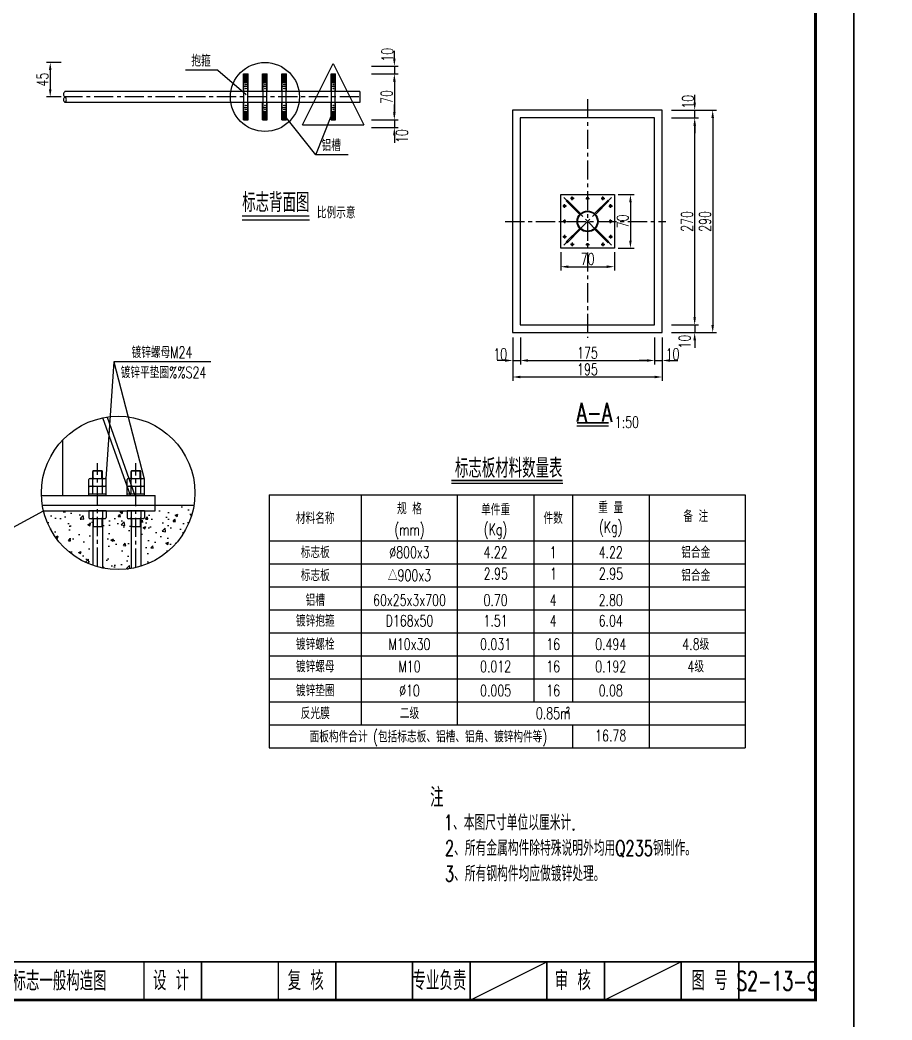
# Model space of a CAD drawing. Extents: x 4349 to 271026, y -15323 to -8945.
# Drawn here: x 4709.6 to 4936.9, y -14345.1 to -14084.3 of the extents above; entities that cross this region are included whole.
import ezdxf
from ezdxf.enums import TextEntityAlignment as Align

# ---------------------------------------------------------------- set-up
doc = ezdxf.new("R2010")
doc.units = 0
doc.header["$LTSCALE"] = 2
doc.header["$PDMODE"] = 32
doc.header["$PDSIZE"] = 0.3
doc.linetypes.add('CENTERX2', pattern=[4, 2.5, -0.5, 0.5, -0.5])
doc.layers.get('0').update_dxf_attribs({"linetype": 'CONTINUOUS'})
doc.layers.get('DEFPOINTS').update_dxf_attribs({"linetype": 'CONTINUOUS'})
for name, color, linetype in [('中线', 2, 'CENTERX2'), ('图框', 7, 'CONTINUOUS'), ('尺寸标注', 4, 'CONTINUOUS'), ('文字', 7, 'CONTINUOUS'), ('文字字符', 7, 'CONTINUOUS'), ('文字符号', 7, 'CONTINUOUS'), ('结构1', 1, 'CONTINUOUS'), ('结构2', 7, 'CONTINUOUS'), ('结构3', 1, 'CONTINUOUS')]:
    doc.layers.add(name, color=color, linetype=linetype)
doc.styles.get("Standard").update_dxf_attribs({"font": 'simplex1.shx', "width": 0.7, "bigfont": 'hztxt.shx'})
doc.dimstyles.new('比例：1：50（mm)', dxfattribs={"dimtxt": 3, "dimasz": 2, "dimexe": 1, "dimexo": 1, "dimgap": 0.5, "dimtad": 1, "dimlfac": 5, "dimrnd": 0.0095, "dimdsep": 46, "dimtxsty": 'Standard', "dimcen": 0.09, "dimclrd": 256, "dimclre": 256, "dimclrt": 256, "dimadec": 0, "dimazin": 0, "dimtfac": 1, "dimtix": 1, "dimtmove": 2, "dimatfit": 3, "dimfxl": 0, "dimtolj": 1, "dimtzin": 0, "dimarcsym": 0})

# ---------------------------------------------------------------- blocks, each defined once
blk = doc.blocks.new('series')
at = {"width": 0.75}
for tag, height, p in [('页码', 4, (-35, -19)), ('图名', 5, (-220, -282)), ('图号', 5, (-20, -282))]:
    blk.add_attdef(tag, text='', height=height, dxfattribs=at).set_placement(p, align=Align.MIDDLE_CENTER)
blk = doc.blocks.new('*D1016')
at = {"layer": 'DEFPOINTS', "color": 0, "linetype": 'Continuous'}
for p in [(4799.24, -14096.39), (4799.24, -14098.41), (4807.18, -14098.41)]:
    blk.add_point(p, dxfattribs=at)
at = {"layer": '尺寸标注', "linetype": 'Continuous', "lineweight": -2}
for p, q in [((4807.18, -14094.39), (4807.18, -14092.39)), ((4801.18, -14096.39), (4808.18, -14096.39)), ((4807.18, -14096.39), (4807.18, -14098.41)), ((4801.18, -14098.41), (4808.18, -14098.41)), ((4807.18, -14100.41), (4807.18, -14102.41))]:
    blk.add_line(p, q, dxfattribs=at)
at = {"layer": '尺寸标注', "linetype": 'Continuous'}
for points in [[(4806.84, -14094.39), (4807.51, -14094.39), (4807.18, -14096.39)], [(4806.84, -14100.41), (4807.51, -14100.41), (4807.18, -14098.41)]]:
    blk.add_solid(points, dxfattribs=at)
at = {"layer": '尺寸标注', "linetype": 'Continuous', "insert": (4805.33, -14093.42), "char_height": 3, "attachment_point": 5, "rotation": 90}
blk.add_mtext('\\A1;10', dxfattribs=at)
blk = doc.blocks.new('*D1017')
at = {"layer": 'DEFPOINTS', "color": 0, "linetype": 'Continuous'}
for p in [(4799.24, -14098.41), (4799.24, -14110.41), (4807.18, -14110.41)]:
    blk.add_point(p, dxfattribs=at)
at = {"layer": '尺寸标注', "linetype": 'Continuous', "lineweight": -2}
for p, q in [((4801.18, -14098.41), (4808.18, -14098.41)), ((4807.18, -14100.41), (4807.18, -14108.41)), ((4801.18, -14110.41), (4808.18, -14110.41))]:
    blk.add_line(p, q, dxfattribs=at)
at = {"layer": '尺寸标注', "linetype": 'Continuous'}
for points in [[(4806.84, -14100.41), (4807.51, -14100.41), (4807.18, -14098.41)], [(4806.84, -14108.41), (4807.51, -14108.41), (4807.18, -14110.41)]]:
    blk.add_solid(points, dxfattribs=at)
at = {"layer": '尺寸标注', "linetype": 'Continuous', "insert": (4805.18, -14104.41), "char_height": 3, "attachment_point": 5, "rotation": 90}
blk.add_mtext('\\A1;70', dxfattribs=at)
blk = doc.blocks.new('*D1018')
at = {"layer": 'DEFPOINTS', "color": 0, "linetype": 'Continuous'}
for p in [(4799.24, -14110.41), (4799.24, -14112.41), (4807.18, -14112.41)]:
    blk.add_point(p, dxfattribs=at)
at = {"layer": '尺寸标注', "linetype": 'Continuous', "lineweight": -2}
for p, q in [((4807.18, -14108.41), (4807.18, -14106.41)), ((4801.18, -14110.41), (4808.18, -14110.41)), ((4807.18, -14110.41), (4807.18, -14112.41)), ((4801.18, -14112.41), (4808.18, -14112.41)), ((4807.18, -14114.41), (4807.18, -14116.41))]:
    blk.add_line(p, q, dxfattribs=at)
at = {"layer": '尺寸标注', "linetype": 'Continuous'}
for points in [[(4806.84, -14108.41), (4807.51, -14108.41), (4807.18, -14110.41)], [(4806.84, -14114.41), (4807.51, -14114.41), (4807.18, -14112.41)]]:
    blk.add_solid(points, dxfattribs=at)
at = {"layer": '尺寸标注', "linetype": 'Continuous', "insert": (4809.19, -14114.62), "char_height": 3, "attachment_point": 5, "rotation": 90}
blk.add_mtext('\\A1;10', dxfattribs=at)
blk = doc.blocks.new('*D1019')
at = {"layer": 'DEFPOINTS', "color": 0, "linetype": 'Continuous'}
for p in [(4721.34, -14095.41), (4717.5, -14104.41), (4721.34, -14104.41)]:
    blk.add_point(p, dxfattribs=at)
at = {"layer": '尺寸标注', "linetype": 'Continuous', "lineweight": -2}
for p, q in [((4720.34, -14095.41), (4716.5, -14095.41)), ((4717.5, -14097.41), (4717.5, -14102.41)), ((4720.34, -14104.41), (4716.5, -14104.41))]:
    blk.add_line(p, q, dxfattribs=at)
at = {"layer": '尺寸标注', "linetype": 'Continuous'}
for points in [[(4717.16, -14097.41), (4717.83, -14097.41), (4717.5, -14095.41)], [(4717.16, -14102.41), (4717.83, -14102.41), (4717.5, -14104.41)]]:
    blk.add_solid(points, dxfattribs=at)
at = {"layer": '尺寸标注', "linetype": 'Continuous', "insert": (4715.5, -14099.91), "char_height": 3, "attachment_point": 5, "rotation": 90}
blk.add_mtext('\\A1;45', dxfattribs=at)
blk = doc.blocks.new('*D1020')
at = {"layer": 'DEFPOINTS', "color": 0, "linetype": 'Continuous'}
for p in [(4850.53, -14143.85), (4864.53, -14143.85), (4864.53, -14148.67)]:
    blk.add_point(p, dxfattribs=at)
at = {"layer": '尺寸标注', "linetype": 'Continuous', "lineweight": -2}
for p, q in [((4850.53, -14144.85), (4850.53, -14149.67)), ((4864.53, -14144.85), (4864.53, -14149.67)), ((4852.53, -14148.67), (4862.53, -14148.67))]:
    blk.add_line(p, q, dxfattribs=at)
at = {"layer": '尺寸标注', "linetype": 'Continuous'}
for points in [[(4852.53, -14148.33), (4852.53, -14149), (4850.53, -14148.67)], [(4862.53, -14148.33), (4862.53, -14149), (4864.53, -14148.67)]]:
    blk.add_solid(points, dxfattribs=at)
at = {"layer": '尺寸标注', "linetype": 'Continuous', "insert": (4857.53, -14146.67), "char_height": 3, "attachment_point": 5}
blk.add_mtext('\\A1;70', dxfattribs=at)
blk = doc.blocks.new('*D1021')
at = {"layer": 'DEFPOINTS', "color": 0, "linetype": 'Continuous'}
for p in [(4864.53, -14129.85), (4864.53, -14143.85), (4868.7, -14143.85)]:
    blk.add_point(p, dxfattribs=at)
at = {"layer": '尺寸标注', "linetype": 'Continuous', "lineweight": -2}
for p, q in [((4865.53, -14129.85), (4869.7, -14129.85)), ((4868.7, -14131.85), (4868.7, -14141.85)), ((4865.53, -14143.85), (4869.7, -14143.85))]:
    blk.add_line(p, q, dxfattribs=at)
at = {"layer": '尺寸标注', "linetype": 'Continuous'}
for points in [[(4868.37, -14131.85), (4869.03, -14131.85), (4868.7, -14129.85)], [(4868.37, -14141.85), (4869.03, -14141.85), (4868.7, -14143.85)]]:
    blk.add_solid(points, dxfattribs=at)
at = {"layer": '尺寸标注', "linetype": 'Continuous', "insert": (4866.7, -14136.85), "char_height": 3, "attachment_point": 5, "rotation": 90}
blk.add_mtext('\\A1;70', dxfattribs=at)
blk = doc.blocks.new('*D1022')
at = {"layer": 'DEFPOINTS', "color": 0, "linetype": 'Continuous'}
for p in [(4838.01, -14165.86), (4840.01, -14163.86), (4840.01, -14173.13)]:
    blk.add_point(p, dxfattribs=at)
at = {"layer": '尺寸标注', "linetype": 'Continuous', "lineweight": -2}
for p, q in [((4838.01, -14167.13), (4838.01, -14174.13)), ((4840.01, -14167.13), (4840.01, -14174.13)), ((4836.01, -14173.13), (4834.01, -14173.13)), ((4838.01, -14173.13), (4840.01, -14173.13)), ((4842.01, -14173.13), (4844.01, -14173.13))]:
    blk.add_line(p, q, dxfattribs=at)
at = {"layer": '尺寸标注', "linetype": 'Continuous'}
for points in [[(4836.01, -14172.79), (4836.01, -14173.46), (4838.01, -14173.13)], [(4842.01, -14172.79), (4842.01, -14173.46), (4840.01, -14173.13)]]:
    blk.add_solid(points, dxfattribs=at)
at = {"layer": '尺寸标注', "linetype": 'Continuous', "insert": (4834.77, -14171.48), "char_height": 3, "attachment_point": 5}
blk.add_mtext('\\A1;10', dxfattribs=at)
blk = doc.blocks.new('*D1023')
at = {"layer": 'DEFPOINTS', "color": 0, "linetype": 'Continuous'}
for p in [(4840.01, -14163.86), (4875.01, -14163.86), (4875.01, -14173.13)]:
    blk.add_point(p, dxfattribs=at)
at = {"layer": '尺寸标注', "linetype": 'Continuous', "lineweight": -2}
for p, q in [((4840.01, -14167.13), (4840.01, -14174.13)), ((4875.01, -14167.13), (4875.01, -14174.13)), ((4842.01, -14173.13), (4873.01, -14173.13))]:
    blk.add_line(p, q, dxfattribs=at)
at = {"layer": '尺寸标注', "linetype": 'Continuous'}
for points in [[(4842.01, -14172.79), (4842.01, -14173.46), (4840.01, -14173.13)], [(4873.01, -14172.79), (4873.01, -14173.46), (4875.01, -14173.13)]]:
    blk.add_solid(points, dxfattribs=at)
at = {"layer": '尺寸标注', "linetype": 'Continuous', "insert": (4857.51, -14171.13), "char_height": 3, "attachment_point": 5}
blk.add_mtext('\\A1;175', dxfattribs=at)
blk = doc.blocks.new('*D1024')
at = {"layer": 'DEFPOINTS', "color": 0, "linetype": 'Continuous'}
for p in [(4875.01, -14163.86), (4877.01, -14163.86), (4877.01, -14173.13)]:
    blk.add_point(p, dxfattribs=at)
at = {"layer": '尺寸标注', "linetype": 'Continuous', "lineweight": -2}
for p, q in [((4875.01, -14167.13), (4875.01, -14174.13)), ((4877.01, -14167.13), (4877.01, -14174.13)), ((4873.01, -14173.13), (4871.01, -14173.13)), ((4875.01, -14173.13), (4877.01, -14173.13)), ((4879.01, -14173.13), (4881.01, -14173.13))]:
    blk.add_line(p, q, dxfattribs=at)
at = {"layer": '尺寸标注', "linetype": 'Continuous'}
for points in [[(4873.01, -14172.79), (4873.01, -14173.46), (4875.01, -14173.13)], [(4879.01, -14172.79), (4879.01, -14173.46), (4877.01, -14173.13)]]:
    blk.add_solid(points, dxfattribs=at)
at = {"layer": '尺寸标注', "linetype": 'Continuous', "insert": (4879.68, -14171.47), "char_height": 3, "attachment_point": 5}
blk.add_mtext('\\A1;10', dxfattribs=at)
blk = doc.blocks.new('*D1025')
at = {"layer": 'DEFPOINTS', "color": 0, "linetype": 'Continuous'}
for p in [(4838.01, -14165.86), (4877.01, -14165.86), (4877.01, -14177.42)]:
    blk.add_point(p, dxfattribs=at)
at = {"layer": '尺寸标注', "linetype": 'Continuous', "lineweight": -2}
for p, q in [((4838.01, -14171.42), (4838.01, -14178.42)), ((4877.01, -14171.42), (4877.01, -14178.42)), ((4840.01, -14177.42), (4875.01, -14177.42))]:
    blk.add_line(p, q, dxfattribs=at)
at = {"layer": '尺寸标注', "linetype": 'Continuous'}
for points in [[(4840.01, -14177.09), (4840.01, -14177.76), (4838.01, -14177.42)], [(4875.01, -14177.09), (4875.01, -14177.76), (4877.01, -14177.42)]]:
    blk.add_solid(points, dxfattribs=at)
at = {"layer": '尺寸标注', "linetype": 'Continuous', "insert": (4857.51, -14175.42), "char_height": 3, "attachment_point": 5}
blk.add_mtext('\\A1;195', dxfattribs=at)
blk = doc.blocks.new('*D1026')
at = {"layer": 'DEFPOINTS', "color": 0, "linetype": 'Continuous'}
for p in [(4875.01, -14163.86), (4875.01, -14165.86), (4885.44, -14165.86)]:
    blk.add_point(p, dxfattribs=at)
at = {"layer": '尺寸标注', "linetype": 'Continuous', "lineweight": -2}
for p, q in [((4885.44, -14161.86), (4885.44, -14159.86)), ((4879.44, -14163.86), (4886.44, -14163.86)), ((4879.44, -14165.86), (4886.44, -14165.86)), ((4885.44, -14163.86), (4885.44, -14165.86)), ((4885.44, -14167.86), (4885.44, -14169.86))]:
    blk.add_line(p, q, dxfattribs=at)
at = {"layer": '尺寸标注', "linetype": 'Continuous'}
for points in [[(4885.11, -14161.86), (4885.78, -14161.86), (4885.44, -14163.86)], [(4885.11, -14167.86), (4885.78, -14167.86), (4885.44, -14165.86)]]:
    blk.add_solid(points, dxfattribs=at)
at = {"layer": '尺寸标注', "linetype": 'Continuous', "insert": (4882.85, -14168.21), "char_height": 3, "attachment_point": 5, "rotation": 90}
blk.add_mtext('\\A1;10', dxfattribs=at)
blk = doc.blocks.new('*D1027')
at = {"layer": 'DEFPOINTS', "color": 0, "linetype": 'Continuous'}
for p in [(4875.01, -14109.86), (4885.44, -14109.86), (4875.01, -14163.86)]:
    blk.add_point(p, dxfattribs=at)
at = {"layer": '尺寸标注', "linetype": 'Continuous', "lineweight": -2}
for p, q in [((4879.44, -14109.86), (4886.44, -14109.86)), ((4885.44, -14161.86), (4885.44, -14111.86)), ((4879.44, -14163.86), (4886.44, -14163.86))]:
    blk.add_line(p, q, dxfattribs=at)
at = {"layer": '尺寸标注', "linetype": 'Continuous'}
for points in [[(4885.11, -14111.86), (4885.78, -14111.86), (4885.44, -14109.86)], [(4885.11, -14161.86), (4885.78, -14161.86), (4885.44, -14163.86)]]:
    blk.add_solid(points, dxfattribs=at)
at = {"layer": '尺寸标注', "linetype": 'Continuous', "insert": (4883.44, -14136.86), "char_height": 3, "attachment_point": 5, "rotation": 90}
blk.add_mtext('\\A1;270', dxfattribs=at)
blk = doc.blocks.new('*D1028')
at = {"layer": 'DEFPOINTS', "color": 0, "linetype": 'Continuous'}
for p in [(4875.01, -14107.86), (4885.44, -14107.86), (4875.01, -14109.86)]:
    blk.add_point(p, dxfattribs=at)
at = {"layer": '尺寸标注', "linetype": 'Continuous', "lineweight": -2}
for p, q in [((4885.44, -14105.86), (4885.44, -14103.86)), ((4879.44, -14107.86), (4886.44, -14107.86)), ((4885.44, -14109.86), (4885.44, -14107.86)), ((4879.44, -14109.86), (4886.44, -14109.86)), ((4885.44, -14111.86), (4885.44, -14113.86))]:
    blk.add_line(p, q, dxfattribs=at)
at = {"layer": '尺寸标注', "linetype": 'Continuous'}
for points in [[(4885.11, -14105.86), (4885.78, -14105.86), (4885.44, -14107.86)], [(4885.11, -14111.86), (4885.78, -14111.86), (4885.44, -14109.86)]]:
    blk.add_solid(points, dxfattribs=at)
at = {"layer": '尺寸标注', "linetype": 'Continuous', "insert": (4883.67, -14105.68), "char_height": 3, "attachment_point": 5, "rotation": 90}
blk.add_mtext('\\A1;10', dxfattribs=at)
blk = doc.blocks.new('*D1029')
at = {"layer": 'DEFPOINTS', "color": 0, "linetype": 'Continuous'}
for p in [(4877.01, -14107.86), (4877.01, -14165.86), (4890.14, -14165.86)]:
    blk.add_point(p, dxfattribs=at)
at = {"layer": '尺寸标注', "linetype": 'Continuous', "lineweight": -2}
for p, q in [((4884.14, -14107.86), (4891.14, -14107.86)), ((4890.14, -14109.86), (4890.14, -14163.86)), ((4884.14, -14165.86), (4891.14, -14165.86))]:
    blk.add_line(p, q, dxfattribs=at)
at = {"layer": '尺寸标注', "linetype": 'Continuous'}
for points in [[(4889.8, -14109.86), (4890.47, -14109.86), (4890.14, -14107.86)], [(4889.8, -14163.86), (4890.47, -14163.86), (4890.14, -14165.86)]]:
    blk.add_solid(points, dxfattribs=at)
at = {"layer": '尺寸标注', "linetype": 'Continuous', "insert": (4888.14, -14136.86), "char_height": 3, "attachment_point": 5, "rotation": 90}
blk.add_mtext('\\A1;290', dxfattribs=at)
blk = doc.blocks.new('12345')
at = {"layer": '图框'}
blk.add_lwpolyline([(4926.93, -9362.88), (4926.93, -9065.88), (4506.93, -9065.88), (4506.93, -9362.88)], close=True, dxfattribs=at)
blk = doc.blocks.new('123456')
at = {"layer": '图框', "linetype": 'Continuous'}
blk.add_blockref('12345', (0, -2522.15), dxfattribs=at)

msp = doc.modelspace()

# ---------------------------------------------------------------- hatches: boundary and pattern name
at = {"layer": '尺寸标注'}
h = msp.add_hatch(dxfattribs=at)
h.set_pattern_fill('AR-CONC', color=256, style=0)
h.set_pattern_definition([(50, (4202.846, -13508.6204), (7.1726, -0.62752), [0.75, -8.25]), (355, (4202.846, -13508.6204), (-1.387513, 7.52192), [0.6, -6.6]), (100.4514, (4203.4435, -13508.673), (5.785094, 6.894395), [0.6374, -7.01142]), (46.1842, (4202.846, -13506.62), (10.67241, -1.65519), [1.125, -12.375]), (96.6356, (4203.735, -13506.758), (9.34663, 9.74118), [0.9561, -10.51713]), (351.1842, (4202.846, -13506.62), (9.34662, 9.74119), [0.9, -9.9]), (21, (4203.846, -13507.1204), (5.96907, -4.02619), [0.75, -8.25]), (326, (4203.846, -13507.1204), (2.433153, 7.2515), [0.6, -6.6]), (71.4514, (4204.343, -13507.456), (8.402226, 3.225305), [0.6374, -7.01142]), (37.5, (4202.8458, -13508.6204), (0.1215986, 3.3289385), [0, -6.52, 0, -6.7, 0, -6.625]), (7.5, (4202.8458, -13508.6204), (2.630695, 3.944117), [0, -3.82, 0, -6.37, 0, -2.525]), (327.5, (4200.6158, -13508.6204), (5.338224, -0.225549), [0, -2.5, 0, -7.8, 0, -10.35]), (317.5, (4199.616, -13508.6204), (5.831862, 1.00105), [0, -3.25, 0, -5.18, 0, -7.35])])
h.paths.add_polyline_path([(4741.07793, -14226.77172, 0.2852462), (4754.94289, -14210.86305), (4744.82793, -14210.86305), (4744.82793, -14212.36305), (4742.07793, -14212.36305), (4742.07793, -14214.06305, -0.414213562), (4741.77793, -14214.36305), (4741.07793, -14214.36305)])
h.paths.add_polyline_path([(4738.57793, -14214.36305), (4737.87793, -14214.36305, -0.414213562), (4737.57793, -14214.06305), (4737.57793, -14212.36305), (4732.07793, -14212.36305), (4732.07793, -14214.06305, -0.414213562), (4731.77793, -14214.36305), (4731.07793, -14214.36305), (4731.07793, -14227.22456, 0.094606243), (4738.57793, -14227.36738)])
h.paths.add_polyline_path([(4728.57793, -14214.36305), (4727.87793, -14214.36305, -0.414213562), (4727.57793, -14214.06305), (4727.57793, -14212.36305), (4715.76415, -14212.36305, 0.254158443), (4728.57793, -14226.52557)])

# ---------------------------------------------------------------- linework, layer by layer
at = {"layer": '中线'}
for p, q in [((4797.93227, -14104.41377), (4721.33728, -14104.41377)), ((4857.52531, -14104.95621), (4857.52531, -14167.24456)), ((4863.74785, -14130.63183), (4851.30277, -14143.07691)), ((4851.30277, -14130.63183), (4863.74785, -14143.07691)), ((4854.00579, -14130.85437), (4853.04483, -14130.85437)), ((4853.52531, -14131.33485), (4853.52531, -14130.37389)), ((4857.04483, -14130.85437), (4858.00579, -14130.85437)), ((4861.04483, -14130.85437), (4862.00579, -14130.85437)), ((4861.52531, -14131.33485), (4861.52531, -14130.37389)), ((4852.00579, -14132.85437), (4851.04483, -14132.85437)), ((4851.52531, -14133.33485), (4851.52531, -14132.37389)), ((4863.04483, -14132.85437), (4864.00579, -14132.85437)), ((4863.52531, -14133.33485), (4863.52531, -14132.37389)), ((4836.05508, -14136.85437), (4877.95508, -14136.85437)), ((4851.52531, -14136.37389), (4851.52531, -14137.33485)), ((4863.52531, -14137.33485), (4863.52531, -14136.37389)), ((4852.00579, -14140.85437), (4851.04483, -14140.85437)), ((4851.52531, -14140.37389), (4851.52531, -14141.33485)), ((4853.52531, -14142.37389), (4853.52531, -14143.33485)), ((4861.52531, -14142.37389), (4861.52531, -14143.33485)), ((4863.04483, -14140.85437), (4864.00579, -14140.85437)), ((4863.52531, -14140.37389), (4863.52531, -14141.33485)), ((4854.00579, -14142.85437), (4853.04483, -14142.85437)), ((4857.04483, -14142.85437), (4858.00579, -14142.85437)), ((4861.04483, -14142.85437), (4862.00579, -14142.85437)), ((4729.82793, -14226.91884), (4729.82793, -14199.92166)), ((4739.82793, -14227.11203), (4739.82793, -14199.92166))]:
    msp.add_line(p, q, dxfattribs=at)
at = {"layer": '图框'}
for p, q in [((4826.92858, -14339.90394), (4846.92858, -14329.90394)), ((4881.92858, -14329.90394), (4861.92858, -14339.90394))]:
    msp.add_line(p, q, dxfattribs=at)
for points, const_width in [([(4916.92857, -14062.90394), (4536.92857, -14062.90394), (4536.92858, -14339.90394), (4916.92858, -14339.90394), (4916.92857, -14062.90394)], 0.7), ([(4536.92858, -14329.90394), (4916.92858, -14329.90394)], 0.4), ([(4741.92858, -14339.90394), (4741.92858, -14329.90394)], 0.4), ([(4756.92858, -14339.90394), (4756.92858, -14329.90394)], 0.4), ([(4776.92858, -14339.90394), (4776.92858, -14329.90394)], 0.4), ([(4791.92858, -14339.90394), (4791.92858, -14329.90394)], 0.4), ([(4811.92858, -14339.90394), (4811.92858, -14329.90394)], 0.4), ([(4811.92858, -14339.90394), (4811.92858, -14329.90394)], 0.4), ([(4826.92858, -14339.90394), (4826.92858, -14329.90394)], 0.4), ([(4846.92858, -14339.90394), (4846.92858, -14329.90394)], 0.4), ([(4861.92858, -14339.90394), (4861.92858, -14329.90394)], 0.4), ([(4881.92858, -14339.90394), (4881.92858, -14329.90394)], 0.4), ([(4896.92858, -14339.90394), (4896.92858, -14329.90394)], 0.4)]:
    msp.add_lwpolyline(points, dxfattribs=dict(at, const_width=const_width))
at = {"layer": '尺寸标注', "color": 7, "linetype": 'Continuous'}
msp.add_line((4822.05759, -14205.14678), (4851.0675, -14205.14678), dxfattribs=at)
at = {"layer": '尺寸标注', "color": 7, "linetype": 'Continuous', "const_width": 0.4}
msp.add_lwpolyline([(4822.05759, -14204.42678), (4851.0675, -14204.42678)], dxfattribs=at)
at = {"layer": '文字'}
for p, q in [((4767.47563, -14136.45083), (4785.05935, -14136.45083)), ((4854.7658, -14190.19952), (4863.00191, -14190.19952))]:
    msp.add_line(p, q, dxfattribs=at)
at = {"layer": '文字', "const_width": 0.4}
for points in [[(4767.47563, -14135.45083), (4785.05935, -14135.45083)], [(4854.7658, -14189.37533), (4863.00191, -14189.37533)]]:
    msp.add_lwpolyline(points, dxfattribs=at)
at = {"layer": '文字字符', "color": 7, "linetype": 'Continuous'}
for p, q in [((4798.56255, -14208.14678), (4798.56255, -14268.14678)), ((4823.56255, -14208.14678), (4823.56255, -14268.14678)), ((4843.56255, -14208.14678), (4843.56255, -14262.14678)), ((4853.56255, -14208.14678), (4853.56255, -14262.14678)), ((4873.56255, -14208.14678), (4873.56255, -14274.14678)), ((4774.56255, -14220.14678), (4898.56255, -14220.14678)), ((4774.56255, -14226.14678), (4898.56255, -14226.14678)), ((4774.56255, -14232.14678), (4898.56255, -14232.14678)), ((4774.56255, -14238.14678), (4898.56255, -14238.14678)), ((4774.56255, -14244.14678), (4898.56255, -14244.14678)), ((4774.56255, -14250.14678), (4898.56255, -14250.14678)), ((4774.56255, -14256.14678), (4898.56255, -14256.14678)), ((4774.56255, -14262.14678), (4898.56255, -14262.14678)), ((4774.56255, -14268.14678), (4898.56255, -14268.14678)), ((4853.56255, -14268.14678), (4853.56255, -14274.14678))]:
    msp.add_line(p, q, dxfattribs=at)
at = {"layer": '文字符号'}
for p, q in [((4761.19969, -14097.45174), (4752.78283, -14097.45174)), ((4761.19969, -14097.45174), (4768.54521, -14103.77836)), ((4786.72732, -14119.52993), (4778.62323, -14109.30359)), ((4786.72732, -14119.52993), (4790.67906, -14109.37778)), ((4795.14418, -14119.52993), (4786.72732, -14119.52993)), ((4734.10496, -14173.4951), (4731.99006, -14203.95092)), ((4734.10496, -14173.4951), (4741.99006, -14203.95092)), ((4759.37597, -14173.4951), (4734.10496, -14173.4951)), ((4678.11598, -14232.49813), (4715.76415, -14212.36305)), ((4744.82793, -14210.86305), (4754.94289, -14210.86305))]:
    msp.add_line(p, q, dxfattribs=at)
at = {"layer": '文字符号', "color": 1}
for p, q in [((4774.56255, -14208.14678), (4774.56255, -14274.14678)), ((4774.56255, -14208.14678), (4898.56255, -14208.14678)), ((4898.56255, -14208.14678), (4898.56255, -14274.14678)), ((4774.56255, -14274.14678), (4898.56255, -14274.14678))]:
    msp.add_line(p, q, dxfattribs=at)
at = {"layer": '文字符号'}
msp.add_circle((4735.20196, -14207.65437), 20, dxfattribs=at)
at = {"layer": '结构1'}
msp.add_lwpolyline([(4850.52531, -14129.85437), (4864.52531, -14129.85437), (4864.52531, -14143.85437), (4850.52531, -14143.85437)], close=True, dxfattribs=at)
at = {"layer": '结构2'}
for p, q in [((4767.85823, -14098.41415), (4769.05823, -14098.41415)), ((4767.85823, -14103.01377), (4767.85823, -14098.41415)), ((4767.95823, -14100.63377), (4768.95823, -14100.63377)), ((4767.95823, -14108.19377), (4767.95823, -14100.63377)), ((4768.15823, -14100.63377), (4768.15823, -14098.41415)), ((4768.29323, -14100.63377), (4768.29323, -14098.41415)), ((4768.62323, -14100.63377), (4768.62323, -14098.41415)), ((4768.75823, -14100.63377), (4768.75823, -14098.41415)), ((4768.95823, -14108.19377), (4768.95823, -14100.63377)), ((4769.05823, -14103.01377), (4769.05823, -14098.41415)), ((4772.85823, -14098.41415), (4774.05823, -14098.41415)), ((4772.85823, -14103.01377), (4772.85823, -14098.41415)), ((4772.95823, -14100.63377), (4773.95823, -14100.63377)), ((4772.95823, -14108.19377), (4772.95823, -14100.63377)), ((4773.15823, -14100.63377), (4773.15823, -14098.41415)), ((4773.29323, -14100.63377), (4773.29323, -14098.41415)), ((4773.62323, -14100.63377), (4773.62323, -14098.41415)), ((4773.75823, -14100.63377), (4773.75823, -14098.41415)), ((4773.95823, -14108.19377), (4773.95823, -14100.63377)), ((4774.05823, -14103.01377), (4774.05823, -14098.41415)), ((4777.85823, -14098.41415), (4779.05823, -14098.41415)), ((4777.85823, -14103.01377), (4777.85823, -14098.41415)), ((4777.95823, -14100.63377), (4778.95823, -14100.63377)), ((4777.95823, -14108.19377), (4777.95823, -14100.63377)), ((4778.15823, -14100.63377), (4778.15823, -14098.41415)), ((4778.29323, -14100.63377), (4778.29323, -14098.41415)), ((4778.62323, -14100.63377), (4778.62323, -14098.41415)), ((4778.75823, -14100.63377), (4778.75823, -14098.41415)), ((4778.95823, -14108.19377), (4778.95823, -14100.63377)), ((4779.05823, -14103.01377), (4779.05823, -14098.41415)), ((4790.67906, -14098.41415), (4791.87906, -14098.41415)), ((4790.67906, -14103.01377), (4790.67906, -14098.41415)), ((4790.77906, -14100.63377), (4791.77906, -14100.63377)), ((4790.77906, -14108.19377), (4790.77906, -14100.63377)), ((4790.97906, -14100.63377), (4790.97906, -14098.41415)), ((4791.11406, -14100.63377), (4791.11406, -14098.41415)), ((4791.44406, -14100.63377), (4791.44406, -14098.41415)), ((4791.57906, -14100.63377), (4791.57906, -14098.41415)), ((4791.77906, -14108.19377), (4791.77906, -14100.63377)), ((4791.87906, -14103.01377), (4791.87906, -14098.41415)), ((4767.95823, -14101.63377), (4768.95823, -14101.63377)), ((4772.95823, -14101.63377), (4773.95823, -14101.63377)), ((4777.95823, -14101.63377), (4778.95823, -14101.63377)), ((4790.77906, -14101.63377), (4791.77906, -14101.63377)), ((4767.85823, -14110.4134), (4767.85823, -14105.81377)), ((4769.05823, -14110.4134), (4769.05823, -14105.81377)), ((4772.85823, -14110.4134), (4772.85823, -14105.81377)), ((4774.05823, -14110.4134), (4774.05823, -14105.81377)), ((4777.85823, -14110.4134), (4777.85823, -14105.81377)), ((4779.05823, -14110.4134), (4779.05823, -14105.81377)), ((4790.67906, -14110.4134), (4790.67906, -14105.81377)), ((4791.87906, -14110.4134), (4791.87906, -14105.81377)), ((4767.95823, -14107.19377), (4768.95823, -14107.19377)), ((4767.95823, -14108.19377), (4768.95823, -14108.19377)), ((4768.15823, -14110.4134), (4768.15823, -14108.19377)), ((4768.29323, -14110.4134), (4768.29323, -14108.19377)), ((4768.62323, -14110.4134), (4768.62323, -14108.19377)), ((4768.75823, -14110.4134), (4768.75823, -14108.19377)), ((4772.95823, -14107.19377), (4773.95823, -14107.19377)), ((4772.95823, -14108.19377), (4773.95823, -14108.19377)), ((4773.15823, -14110.4134), (4773.15823, -14108.19377)), ((4773.29323, -14110.4134), (4773.29323, -14108.19377)), ((4773.62323, -14110.4134), (4773.62323, -14108.19377)), ((4773.75823, -14110.4134), (4773.75823, -14108.19377)), ((4777.95823, -14107.19377), (4778.95823, -14107.19377)), ((4777.95823, -14108.19377), (4778.95823, -14108.19377)), ((4778.15823, -14110.4134), (4778.15823, -14108.19377)), ((4778.29323, -14110.4134), (4778.29323, -14108.19377)), ((4778.62323, -14110.4134), (4778.62323, -14108.19377)), ((4778.75823, -14110.4134), (4778.75823, -14108.19377)), ((4790.77906, -14107.19377), (4791.77906, -14107.19377)), ((4790.77906, -14108.19377), (4791.77906, -14108.19377)), ((4790.97906, -14110.4134), (4790.97906, -14108.19377)), ((4791.11406, -14110.4134), (4791.11406, -14108.19377)), ((4791.44406, -14110.4134), (4791.44406, -14108.19377)), ((4791.57906, -14110.4134), (4791.57906, -14108.19377)), ((4767.85823, -14110.4134), (4769.05823, -14110.4134)), ((4772.85823, -14110.4134), (4774.05823, -14110.4134)), ((4777.85823, -14110.4134), (4779.05823, -14110.4134)), ((4790.67906, -14110.4134), (4791.87906, -14110.4134)), ((4851.94677, -14131.5021), (4852.17305, -14131.27583)), ((4855.48509, -14135.04042), (4851.94677, -14131.5021)), ((4855.71137, -14134.81415), (4852.17305, -14131.27583)), ((4859.33926, -14134.81415), (4862.87758, -14131.27583)), ((4859.56553, -14135.04042), (4863.10386, -14131.5021)), ((4863.10386, -14131.5021), (4862.87758, -14131.27583)), ((4854.7752, -14134.33053), (4855.00147, -14134.10426)), ((4860.27543, -14134.33053), (4860.04915, -14134.10426)), ((4855.48509, -14138.66832), (4851.94677, -14142.20664)), ((4855.71137, -14138.89459), (4852.17305, -14142.43291)), ((4854.7752, -14139.37821), (4855.00147, -14139.60448)), ((4859.33926, -14138.89459), (4862.87758, -14142.43291)), ((4859.56553, -14138.66832), (4863.10386, -14142.20664)), ((4860.27543, -14139.37821), (4860.04915, -14139.60448)), ((4851.94677, -14142.20664), (4852.17305, -14142.43291)), ((4863.10386, -14142.20664), (4862.87758, -14142.43291)), ((4738.4304, -14208.36305), (4731.24832, -14188.04905)), ((4732.31424, -14187.86394), (4739.56177, -14208.36305)), ((4720.7388, -14208.36305), (4720.7388, -14193.84072)), ((4715.21452, -14208.36305), (4744.82793, -14208.36305)), ((4744.82793, -14212.36305), (4744.82793, -14208.36305)), ((4715.46103, -14210.86305), (4744.82793, -14210.86305)), ((4715.76415, -14212.36305), (4744.82793, -14212.36305))]:
    msp.add_line(p, q, dxfattribs=at)
msp.add_lwpolyline([(4838.00692, -14165.85621), (4877.00692, -14165.85621), (4877.00692, -14107.85621), (4838.00692, -14107.85621)], close=True, dxfattribs=at)
for centre, radius in [((4768.45823, -14101.13377), 0.105), ((4768.45823, -14102.18377), 0.105), ((4773.45823, -14101.13377), 0.105), ((4773.45823, -14102.18377), 0.105), ((4778.45823, -14101.13377), 0.105), ((4778.45823, -14102.18377), 0.105), ((4791.27906, -14101.13377), 0.105), ((4791.27906, -14102.18377), 0.105), ((4768.45823, -14106.64377), 0.105), ((4768.45823, -14107.69377), 0.105), ((4773.45823, -14106.64377), 0.105), ((4773.45823, -14107.69377), 0.105), ((4778.45823, -14106.64377), 0.105), ((4778.45823, -14107.69377), 0.105), ((4791.27906, -14106.64377), 0.105), ((4791.27906, -14107.69377), 0.105), ((4853.52531, -14130.85437), 0.28), ((4857.52531, -14130.85437), 0.28), ((4861.52531, -14130.85437), 0.28), ((4851.52531, -14132.85437), 0.28), ((4857.52531, -14136.85437), 2.73), ((4857.52531, -14136.85437), 2.55), ((4863.52531, -14132.85437), 0.28), ((4851.52531, -14136.85437), 0.28), ((4863.52531, -14136.85437), 0.28), ((4851.52531, -14140.85437), 0.28), ((4863.52531, -14140.85437), 0.28), ((4853.52531, -14142.85437), 0.28), ((4857.52531, -14142.85437), 0.28), ((4861.52531, -14142.85437), 0.28)]:
    msp.add_circle(centre, radius, dxfattribs=at)
for centre, start, end in [((4721.81129, -14103.71377), 124.1039905, 235.8960095), ((4721.81129, -14105.11377), 124.1039905, 235.8960095), ((4720.86327, -14105.11377), 304.1039905, 55.8960095)]:
    msp.add_arc(centre, 0.84539, start, end, dxfattribs=at)
at = {"layer": '结构3'}
for p, q in [((4783.24001, -14111.69509), (4791.23964, -14095.69584)), ((4791.23964, -14095.69584), (4799.23926, -14111.69509)), ((4798.17212, -14103.01377), (4721.33728, -14103.01377)), ((4798.17212, -14103.01377), (4798.17212, -14105.81377)), ((4798.17212, -14105.81377), (4721.33728, -14105.81377)), ((4783.24001, -14111.69509), (4799.23926, -14111.69509)), ((4728.57793, -14205.86305), (4728.57793, -14202.06305)), ((4731.05114, -14201.96305), (4728.60473, -14201.96305)), ((4728.67793, -14203.86305), (4728.67793, -14201.88985)), ((4730.87793, -14201.86305), (4728.77793, -14201.86305)), ((4730.97793, -14203.86305), (4730.97793, -14201.88985)), ((4731.07793, -14205.86305), (4731.07793, -14202.06305)), ((4738.57793, -14205.86305), (4738.57793, -14202.06305)), ((4741.05114, -14201.96305), (4738.60473, -14201.96305)), ((4738.67793, -14203.86305), (4738.67793, -14201.88985)), ((4740.87793, -14201.86305), (4738.77793, -14201.86305)), ((4740.97793, -14203.86305), (4740.97793, -14201.88985)), ((4741.07793, -14205.86305), (4741.07793, -14202.06305)), ((4727.57793, -14208.36305), (4727.57793, -14204.16305)), ((4727.87793, -14203.86305), (4731.77793, -14203.86305)), ((4728.57793, -14205.86305), (4728.57793, -14204.66305)), ((4731.07793, -14205.86305), (4731.07793, -14204.66305)), ((4732.07793, -14208.36305), (4732.07793, -14204.16305)), ((4737.57793, -14208.36305), (4737.57793, -14204.16305)), ((4737.87793, -14203.86305), (4741.77793, -14203.86305)), ((4738.57793, -14205.86305), (4738.57793, -14204.66305)), ((4741.07793, -14205.86305), (4741.07793, -14204.66305)), ((4742.07793, -14208.36305), (4742.07793, -14204.16305)), ((4727.57793, -14205.86305), (4732.07793, -14205.86305)), ((4727.87793, -14205.86305), (4731.77793, -14205.86305)), ((4728.57793, -14207.86305), (4728.57793, -14206.16305)), ((4731.07793, -14207.86305), (4731.07793, -14206.16305)), ((4737.57793, -14205.86305), (4742.07793, -14205.86305)), ((4737.87793, -14205.86305), (4741.77793, -14205.86305)), ((4738.57793, -14207.86305), (4738.57793, -14206.16305)), ((4741.07793, -14207.86305), (4741.07793, -14206.16305)), ((4727.57793, -14207.86305), (4732.07793, -14207.86305)), ((4737.57793, -14207.86305), (4742.07793, -14207.86305)), ((4727.57793, -14212.36305), (4727.57793, -14214.06305)), ((4732.07793, -14212.36305), (4727.57793, -14212.36305)), ((4728.57793, -14212.36305), (4728.57793, -14213.56305)), ((4728.57793, -14212.36305), (4728.57793, -14226.52557)), ((4731.07793, -14212.36305), (4731.07793, -14213.56305)), ((4731.07793, -14212.36305), (4731.07793, -14227.22456)), ((4732.07793, -14212.36305), (4732.07793, -14214.06305)), ((4742.07793, -14212.36305), (4737.57793, -14212.36305)), ((4737.57793, -14212.36305), (4737.57793, -14214.06305)), ((4738.57793, -14212.36305), (4738.57793, -14227.36738)), ((4738.57793, -14212.36305), (4738.57793, -14213.56305)), ((4741.07793, -14212.36305), (4741.07793, -14226.77172)), ((4741.07793, -14212.36305), (4741.07793, -14213.56305)), ((4742.07793, -14212.36305), (4742.07793, -14214.06305)), ((4731.77793, -14214.36305), (4727.87793, -14214.36305)), ((4728.67793, -14214.36305), (4728.67793, -14216.36305)), ((4730.97793, -14214.36305), (4730.97793, -14216.36305)), ((4741.77793, -14214.36305), (4737.87793, -14214.36305)), ((4738.67793, -14214.36305), (4738.67793, -14216.36305)), ((4740.97793, -14214.36305), (4740.97793, -14216.36305)), ((4728.57793, -14216.36305), (4731.07793, -14216.36305)), ((4738.57793, -14216.36305), (4741.07793, -14216.36305))]:
    msp.add_line(p, q, dxfattribs=at)
msp.add_lwpolyline([(4840.00692, -14163.85621), (4875.00692, -14163.85621), (4875.00692, -14109.85621), (4840.00692, -14109.85621)], close=True, dxfattribs=at)
msp.add_circle((4773.45823, -14104.41377), 8.99995, dxfattribs=at)
for centre, radius, start, end in [((4728.77793, -14202.06305), 0.2, 90, 180), ((4730.87793, -14202.06305), 0.2, 0, 90), ((4738.77793, -14202.06305), 0.2, 90, 180), ((4740.87793, -14202.06305), 0.2, 0, 90), ((4727.87793, -14204.16305), 0.3, 90, 180), ((4728.27793, -14204.16305), 0.3, 0, 90), ((4728.87793, -14204.16305), 0.3, 90, 180), ((4730.77793, -14204.16305), 0.3, 360, 90), ((4731.37793, -14204.16305), 0.3, 90, 180), ((4731.77793, -14204.16305), 0.3, 0, 90), ((4737.87793, -14204.16305), 0.3, 90, 180), ((4738.27793, -14204.16305), 0.3, 0, 90), ((4738.87793, -14204.16305), 0.3, 90, 180), ((4740.77793, -14204.16305), 0.3, 360, 90), ((4741.37793, -14204.16305), 0.3, 90, 180), ((4741.77793, -14204.16305), 0.3, 0, 90), ((4727.87793, -14206.16305), 0.3, 90, 180), ((4728.27793, -14206.16305), 0.3, 0, 90), ((4728.87793, -14206.16305), 0.3, 90, 180), ((4730.77793, -14206.16305), 0.3, 360, 90), ((4731.37793, -14206.16305), 0.3, 90, 180), ((4731.77793, -14206.16305), 0.3, 0, 90), ((4737.87793, -14206.16305), 0.3, 90, 180), ((4738.27793, -14206.16305), 0.3, 0, 90), ((4738.87793, -14206.16305), 0.3, 90, 180), ((4740.77793, -14206.16305), 0.3, 360, 90), ((4741.37793, -14206.16305), 0.3, 90, 180), ((4741.77793, -14206.16305), 0.3, 0, 90), ((4727.87793, -14214.06305), 0.3, 180, 270), ((4728.27793, -14214.06305), 0.3, 270, 0), ((4728.87793, -14214.06305), 0.3, 180, 270), ((4730.77793, -14214.06305), 0.3, 270, 0), ((4731.37793, -14214.06305), 0.3, 180, 270), ((4731.77793, -14214.06305), 0.3, 270, 0), ((4737.87793, -14214.06305), 0.3, 180, 270), ((4738.27793, -14214.06305), 0.3, 270, 0), ((4738.87793, -14214.06305), 0.3, 180, 270), ((4740.77793, -14214.06305), 0.3, 270, 0), ((4741.37793, -14214.06305), 0.3, 180, 270), ((4741.77793, -14214.06305), 0.3, 270, 0)]:
    msp.add_arc(centre, radius, start, end, dxfattribs=at)

# ---------------------------------------------------------------- block references
at = {"layer": '图框', "color": 1, "linetype": 'Continuous'}
for p in [(0, -2464.87737), (420, -2464.87737)]:
    msp.add_blockref('123456', p, dxfattribs=at)
at = {"layer": '图框'}
ref = msp.add_blockref('series', (4926.92858, -14052.90394), dxfattribs=at)
ref.add_attrib('图名', '%%C273单悬臂式标志一般构造图', dxfattribs={"layer": '0', "height": 5, "width": 0.7}).set_placement((4706.92858, -14334.90394), align=Align.MIDDLE_CENTER)
ref.add_attrib('图号', 'S2-13-9', dxfattribs={"layer": '0', "height": 5, "width": 0.65}).set_placement((4906.92858, -14334.90394), align=Align.MIDDLE_CENTER)

# ---------------------------------------------------------------- texts
at = {"layer": '图框', "width": 0.7}
for s, p in [('设 计', (4748.97324, -14334.80936)), ('复 核', (4784.06806, -14334.80936)), ('专业负责', (4818.9188, -14334.80936)), ('审 核', (4853.69261, -14334.80936)), ('图 号', (4889.31178, -14334.80936))]:
    msp.add_text(s, height=5, dxfattribs=at).set_placement(p, align=Align.MIDDLE_CENTER)
at = {"layer": '文字', "width": 0.7}
for s, height, p in [('抱箍', 3, (4756.79062, -14094.95174)), ('铝槽', 3, (4790.7351, -14117.02993)), ('标志背面图', 5, (4776.27129, -14131.91769)), ('比例示意', 3, (4792.02157, -14134.56581)), ('镀锌螺母M24', 3, (4746.62154, -14170.9951)), ('镀锌平垫圈%%S24', 3, (4747.01238, -14176.23671)), ('A-A', 5, (4859.28826, -14186.64387)), ('1:50', 3, (4867.78173, -14189.19849)), ('2.95', 3, (4833.62902, -14228.70719)), ('1', 3, (4848.62902, -14228.70719)), ('2.95', 3, (4863.62902, -14228.70719))]:
    msp.add_text(s, height=height, dxfattribs=at).set_placement(p, align=Align.MIDDLE_CENTER)
at = {"layer": '文字', "linetype": 'Continuous', "width": 0.7}
for s, height, p in [('注', 5, (4816.49269, -14289.52173)), ('1、本图尺寸单位以厘米计.', 4, (4820.07057, -14295.60289))]:
    msp.add_text(s, height=height, dxfattribs=at).set_placement(p)
at = {"layer": '文字', "color": 7, "linetype": 'Continuous', "width": 0.7}
for s, p in [('2、所有金属构件除特殊说明外均用Q235钢制作。', (4820.35057, -14302.26956)), ('3、所有钢构件均应做镀锌处理。', (4820.35057, -14308.93622))]:
    msp.add_text(s, height=4, dxfattribs=at).set_placement(p)
at = {"layer": '文字字符', "width": 0.7}
msp.add_text('标志板材料数量表', height=5, dxfattribs=at).set_placement((4822.97063, -14203.70621))
at = {"layer": '文字字符', "color": 7, "linetype": 'Continuous', "width": 0.7}
for s, height, p in [('规 格', 3, (4811.12199, -14211.73557)), ('单件重', 3, (4833.56255, -14212.02444)), ('重 量', 3, (4863.56255, -14211.4467)), ('材料名称', 3, (4786.56255, -14214.23767)), ('件数', 3, (4848.56255, -14214.23005)), ('备 注', 3, (4885.7234, -14213.72452)), ('(mm)', 3, (4811.12199, -14217.23004)), ('(Kg)', 3, (4833.56255, -14217.15782)), ('(Kg)', 3, (4863.56255, -14216.58009)), ('标志板', 3, (4786.56255, -14223.14678)), ('%%C800x3', 3, (4811.12199, -14223.14678)), ('4.22', 3, (4833.56255, -14223.14678)), ('1', 3, (4848.56255, -14223.14678)), ('4.22', 3, (4863.56255, -14223.14678)), ('铝合金', 3, (4885.7234, -14223.14678)), ('标志板', 3, (4786.56255, -14229.14678)), ('△900x3', 3, (4811.12199, -14229.14678)), ('铝合金', 3, (4885.7234, -14229.14678)), ('铝槽', 3, (4786.56255, -14235.61149)), ('60x25x3x700', 3, (4811.12199, -14235.61149)), ('0.70', 3, (4833.56255, -14235.61149)), ('4', 3, (4848.56255, -14235.61149)), ('2.80', 3, (4863.56255, -14235.61149)), ('镀锌抱箍', 3, (4786.56255, -14240.98809)), ('D168x50', 3, (4811.12199, -14240.98809)), ('1.51', 3, (4833.56255, -14240.98809)), ('4', 3, (4848.56255, -14240.98809)), ('6.04', 3, (4863.56255, -14240.98809)), ('镀锌螺栓', 3, (4786.56255, -14247.10027)), ('M10x30', 3, (4811.12199, -14247.10027)), ('0.031', 3, (4833.56255, -14247.10027)), ('16', 3, (4848.56255, -14247.10027)), ('0.494', 3, (4863.56255, -14247.10027)), ('4.8级', 3, (4885.7234, -14247.10027)), ('镀锌螺母', 3, (4786.56255, -14252.9165)), ('M10', 3, (4811.12199, -14252.9165)), ('0.012', 3, (4833.56255, -14252.9165)), ('16', 3, (4848.56255, -14252.9165)), ('0.192', 3, (4863.56255, -14252.9165)), ('4级', 3, (4885.7234, -14252.9165)), ('镀锌垫圈', 3, (4786.56255, -14259.17664)), ('%%c10', 3, (4811.12199, -14259.17664)), ('0.005', 3, (4833.56255, -14259.17664)), ('16', 3, (4848.56255, -14259.17664)), ('0.08', 3, (4863.56255, -14259.17664)), ('反光膜', 3, (4786.56255, -14265.10505)), ('二级', 3, (4811.12199, -14265.10505)), ('0.85m', 3, (4848.56255, -14265.10505)), ('2', 1.5, (4852.41473, -14264.30167)), ('16.78', 3, (4863.56255, -14270.9165))]:
    msp.add_text(s, height=height, dxfattribs=at).set_placement(p, align=Align.MIDDLE_CENTER)
msp.add_text('面板构件合计 (包括标志板、铝槽、铝角、镀锌构件等)', height=3, dxfattribs=at).set_placement((4785.08585, -14271.20587), align=Align.MIDDLE_LEFT)

# ---------------------------------------------------------------- dimensions: what is measured, and where the dimension line sits
at = {"layer": '尺寸标注', "linetype": 'Continuous'}
dim = msp.add_linear_dim(base=(4807.17691, -14098.41415), p1=(4799.23926, -14096.39057), p2=(4799.23926, -14098.41415), angle=90, text='10', dimstyle='比例：1：50（mm)', dxfattribs=at)
dim.commit()
dim.dimension.update_dxf_attribs({"geometry": '*D1016', "text_midpoint": (4805.32723, -14093.42121), "dimtype": 160})
for base, p1, p2, text, picture, middle in [((4717.49723, -14104.41377), (4721.33728, -14095.41382), (4721.33728, -14104.41377), '45', '*D1019', (4715.49723, -14099.9138)), ((4807.17691, -14110.4134), (4799.23926, -14098.41415), (4799.23926, -14110.4134), '70', '*D1017', (4805.17691, -14104.41377))]:
    dim = msp.add_linear_dim(base=base, p1=p1, p2=p2, angle=90, text=text, dimstyle='比例：1：50（mm)', dxfattribs=at)
    dim.commit()
    dim.dimension.update_dxf_attribs({"geometry": picture, "text_midpoint": middle})
for base, p1, p2, picture, middle in [((4885.44459, -14107.85621), (4875.00692, -14109.85621), (4875.00692, -14107.85621), '*D1028', (4883.67233, -14105.67989)), ((4807.17691, -14112.4134), (4799.23926, -14110.4134), (4799.23926, -14112.4134), '*D1018', (4809.18878, -14114.61878)), ((4885.44459, -14165.85621), (4875.00692, -14163.85621), (4875.00692, -14165.85621), '*D1026', (4882.84847, -14168.21106))]:
    dim = msp.add_linear_dim(base=base, p1=p1, p2=p2, angle=90, dimstyle='比例：1：50（mm)', dxfattribs=at)
    dim.commit()
    dim.dimension.update_dxf_attribs({"geometry": picture, "text_midpoint": middle, "dimtype": 160})
for base, p1, p2, picture, middle in [((4890.13776, -14165.85621), (4877.00692, -14107.85621), (4877.00692, -14165.85621), '*D1029', (4888.13776, -14136.85621)), ((4885.44459, -14109.85621), (4875.00692, -14163.85621), (4875.00692, -14109.85621), '*D1027', (4883.44459, -14136.85621)), ((4868.7003, -14143.85437), (4864.52531, -14129.85437), (4864.52531, -14143.85437), '*D1021', (4866.7003, -14136.85437))]:
    dim = msp.add_linear_dim(base=base, p1=p1, p2=p2, angle=90, dimstyle='比例：1：50（mm)', dxfattribs=at)
    dim.commit()
    dim.dimension.update_dxf_attribs({"geometry": picture, "text_midpoint": middle})
for base, p1, p2, picture, middle in [((4864.52531, -14148.66643), (4850.52531, -14143.85437), (4864.52531, -14143.85437), '*D1020', (4857.52531, -14146.66643)), ((4877.00692, -14177.4227), (4838.00692, -14165.85621), (4877.00692, -14165.85621), '*D1025', (4857.50692, -14175.4227)), ((4875.00692, -14173.1272), (4840.00692, -14163.85621), (4875.00692, -14163.85621), '*D1023', (4857.50692, -14171.1272))]:
    dim = msp.add_linear_dim(base=base, p1=p1, p2=p2, dimstyle='比例：1：50（mm)', dxfattribs=at)
    dim.commit()
    dim.dimension.update_dxf_attribs({"geometry": picture, "text_midpoint": middle})
for base, p1, p2, picture, middle in [((4840.00692, -14173.1272), (4838.00692, -14165.85621), (4840.00692, -14163.85621), '*D1022', (4834.76793, -14171.4755)), ((4877.00692, -14173.1272), (4875.00692, -14163.85621), (4877.00692, -14163.85621), '*D1024', (4879.6757, -14171.47369))]:
    dim = msp.add_linear_dim(base=base, p1=p1, p2=p2, dimstyle='比例：1：50（mm)', dxfattribs=at)
    dim.commit()
    dim.dimension.update_dxf_attribs({"geometry": picture, "text_midpoint": middle, "dimtype": 160})

doc.saveas('drawing.dxf')
